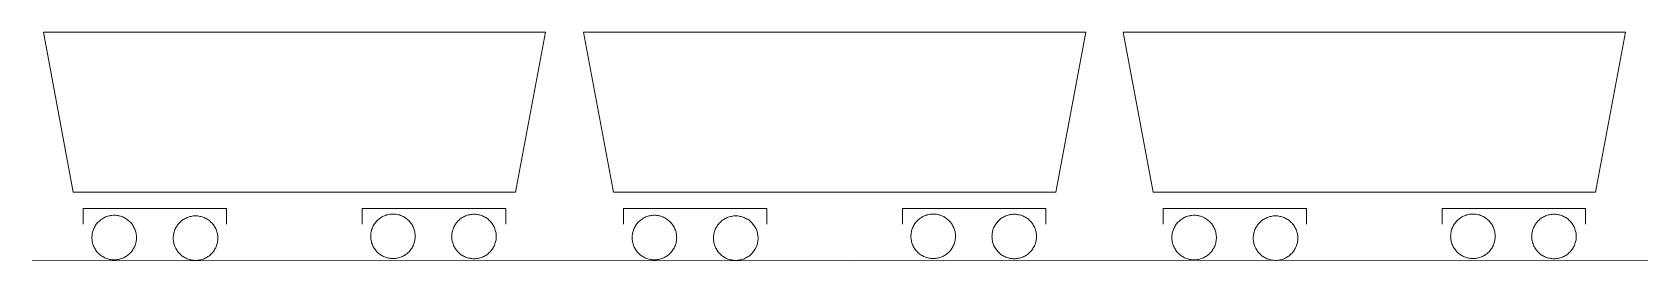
# Model space of a CAD drawing. Header units: inches. Extents: x -75 to 78, y -10 to 5.
# Drawn here: x -74.5 to -0.1, y -6.1 to 4.5 of the extents above; entities that cross this region are included whole.
import ezdxf

# ---------------------------------------------------------------- set-up
doc = ezdxf.new("R2010")
doc.units = ezdxf.units.IN
doc.header["$MEASUREMENT"] = 0
doc.layers.add('LEVEL_1', color=7, linetype='Continuous', lineweight=0)

msp = doc.modelspace()

# ---------------------------------------------------------------- linework, layer by layer
at = {"layer": 'LEVEL_1', "color": 5, "linetype": 'Continuous', "true_color": 0x0000ff}
for p, q in [((-74.02, 4.514), (-72.638, -2.899)), ((-50.782, 4.514), (-74.02, 4.514)), ((-50.782, 4.514), (-52.164, -2.899)), ((-49.02, 4.514), (-47.638, -2.899)), ((-25.782, 4.514), (-49.02, 4.514)), ((-25.782, 4.514), (-27.164, -2.899)), ((-24.043, 4.514), (-22.659, -2.899)), ((-0.803, 4.514), (-24.043, 4.514)), ((-0.803, 4.514), (-2.186, -2.899)), ((-52.164, -2.899), (-72.638, -2.899)), ((-27.164, -2.899), (-47.638, -2.899)), ((-2.186, -2.899), (-22.659, -2.899)), ((-72.177, -3.648), (-72.177, -4.378)), ((-65.539, -3.648), (-72.177, -3.648)), ((-65.539, -3.648), (-65.539, -4.378)), ((-59.263, -3.648), (-59.263, -4.378)), ((-59.263, -3.648), (-52.625, -3.648)), ((-52.625, -3.648), (-52.625, -4.378)), ((-47.177, -3.648), (-47.177, -4.378)), ((-40.539, -3.648), (-47.177, -3.648)), ((-40.539, -3.648), (-40.539, -4.378)), ((-34.263, -3.648), (-34.263, -4.378)), ((-34.263, -3.648), (-27.625, -3.648)), ((-27.625, -3.648), (-27.625, -4.378)), ((-22.199, -3.648), (-22.199, -4.378)), ((-15.561, -3.648), (-22.199, -3.648)), ((-15.561, -3.648), (-15.561, -4.378)), ((-9.284, -3.648), (-9.284, -4.378)), ((-9.284, -3.648), (-2.647, -3.648)), ((-2.647, -3.648), (-2.647, -4.378))]:
    msp.add_line(p, q, dxfattribs=at)
at = {"layer": 'LEVEL_1', "color": 3, "linetype": 'Continuous', "true_color": 0x00ff00}
msp.add_line((77.758, -6.007), (-74.539, -6.075), dxfattribs=at)
at = {"layer": 'LEVEL_1', "color": 5, "linetype": 'Continuous', "true_color": 0x0000ff}
for points in [[(-69.712, -4.996, 0), (-69.714, -4.946, 0), (-69.717, -4.895, 0), (-69.723, -4.845, 0), (-69.732, -4.795, 0), (-69.743, -4.746, 0), (-69.757, -4.697, 0), (-69.773, -4.649, 0), (-69.791, -4.602, 0), (-69.811, -4.556, 0), (-69.834, -4.51, 0), (-69.859, -4.466, 0), (-69.886, -4.424, 0), (-69.915, -4.382, 0), (-69.947, -4.342, 0), (-69.979, -4.304, 0), (-70.015, -4.267, 0), (-70.051, -4.233, 0), (-70.089, -4.2, 0), (-70.129, -4.169, 0), (-70.171, -4.139, 0), (-70.213, -4.112, 0), (-70.257, -4.087, 0), (-70.303, -4.065, 0), (-70.348, -4.044, 0), (-70.395, -4.026, 0), (-70.444, -4.01, 0), (-70.492, -3.997, 0), (-70.542, -3.986, 0), (-70.591, -3.977, 0), (-70.642, -3.97, 0), (-70.692, -3.967, 0), (-70.743, -3.966, 0), (-70.794, -3.967, 0), (-70.844, -3.97, 0), (-70.894, -3.977, 0), (-70.944, -3.986, 0), (-70.993, -3.997, 0), (-71.042, -4.01, 0), (-71.09, -4.026, 0), (-71.137, -4.044, 0), (-71.183, -4.065, 0), (-71.229, -4.087, 0), (-71.273, -4.112, 0), (-71.315, -4.139, 0), (-71.357, -4.169, 0), (-71.397, -4.2, 0), (-71.435, -4.233, 0), (-71.471, -4.267, 0), (-71.507, -4.304, 0), (-71.539, -4.342, 0), (-71.571, -4.382, 0), (-71.6, -4.424, 0), (-71.627, -4.466, 0), (-71.652, -4.51, 0), (-71.675, -4.556, 0), (-71.695, -4.602, 0), (-71.713, -4.649, 0), (-71.729, -4.697, 0), (-71.743, -4.746, 0), (-71.754, -4.795, 0), (-71.763, -4.845, 0), (-71.768, -4.895, 0), (-71.772, -4.946, 0), (-71.774, -4.996, 0), (-71.772, -5.046, 0), (-71.768, -5.098, 0), (-71.763, -5.147, 0), (-71.754, -5.198, 0), (-71.743, -5.246, 0), (-71.729, -5.295, 0), (-71.713, -5.343, 0), (-71.695, -5.39, 0), (-71.675, -5.437, 0), (-71.652, -5.482, 0), (-71.627, -5.526, 0), (-71.6, -5.569, 0), (-71.571, -5.61, 0), (-71.539, -5.65, 0), (-71.507, -5.688, 0), (-71.471, -5.725, 0), (-71.435, -5.76, 0), (-71.397, -5.793, 0), (-71.357, -5.824, 0), (-71.315, -5.853, 0), (-71.273, -5.88, 0), (-71.229, -5.905, 0), (-71.183, -5.928, 0), (-71.137, -5.948, 0), (-71.09, -5.966, 0), (-71.042, -5.982, 0), (-70.993, -5.996, 0), (-70.944, -6.007, 0), (-70.894, -6.015, 0), (-70.844, -6.022, 0), (-70.794, -6.026, 0), (-70.743, -6.026, 0), (-70.692, -6.026, 0), (-70.642, -6.022, 0), (-70.591, -6.015, 0), (-70.542, -6.007, 0), (-70.492, -5.996, 0), (-70.444, -5.982, 0), (-70.395, -5.966, 0), (-70.348, -5.948, 0), (-70.303, -5.928, 0), (-70.257, -5.905, 0), (-70.213, -5.88, 0), (-70.171, -5.853, 0), (-70.129, -5.824, 0), (-70.089, -5.793, 0), (-70.051, -5.76, 0), (-70.015, -5.725, 0), (-69.979, -5.688, 0), (-69.947, -5.65, 0), (-69.915, -5.61, 0), (-69.886, -5.569, 0), (-69.859, -5.526, 0), (-69.834, -5.482, 0), (-69.811, -5.437, 0), (-69.791, -5.39, 0), (-69.773, -5.343, 0), (-69.757, -5.295, 0), (-69.743, -5.246, 0), (-69.732, -5.198, 0), (-69.723, -5.147, 0), (-69.717, -5.098, 0), (-69.714, -5.046, 0), (-69.712, -4.996, 0)], [(-68.007, -5.024, 0), (-68.007, -5.074, 0), (-68.003, -5.125, 0), (-67.996, -5.175, 0), (-67.988, -5.225, 0), (-67.977, -5.274, 0), (-67.963, -5.323, 0), (-67.947, -5.371, 0), (-67.929, -5.418, 0), (-67.909, -5.465, 0), (-67.886, -5.51, 0), (-67.861, -5.554, 0), (-67.834, -5.597, 0), (-67.805, -5.638, 0), (-67.774, -5.678, 0), (-67.741, -5.716, 0), (-67.706, -5.753, 0), (-67.669, -5.788, 0), (-67.631, -5.821, 0), (-67.591, -5.852, 0), (-67.55, -5.881, 0), (-67.507, -5.908, 0), (-67.463, -5.933, 0), (-67.418, -5.956, 0), (-67.371, -5.976, 0), (-67.324, -5.994, 0), (-67.276, -6.01, 0), (-67.227, -6.024, 0), (-67.178, -6.034, 0), (-67.128, -6.043, 0), (-67.078, -6.05, 0), (-67.027, -6.054, 0), (-66.977, -6.054, 0), (-66.927, -6.054, 0), (-66.876, -6.05, 0), (-66.826, -6.043, 0), (-66.776, -6.034, 0), (-66.727, -6.024, 0), (-66.678, -6.01, 0), (-66.63, -5.994, 0), (-66.583, -5.976, 0), (-66.536, -5.956, 0), (-66.491, -5.933, 0), (-66.447, -5.908, 0), (-66.404, -5.881, 0), (-66.363, -5.852, 0), (-66.323, -5.821, 0), (-66.285, -5.788, 0), (-66.248, -5.753, 0), (-66.214, -5.716, 0), (-66.18, -5.678, 0), (-66.149, -5.638, 0), (-66.12, -5.597, 0), (-66.093, -5.554, 0), (-66.068, -5.51, 0), (-66.046, -5.465, 0), (-66.025, -5.418, 0), (-66.007, -5.371, 0), (-65.991, -5.323, 0), (-65.977, -5.274, 0), (-65.967, -5.225, 0), (-65.958, -5.175, 0), (-65.951, -5.125, 0), (-65.947, -5.074, 0), (-65.947, -5.024, 0), (-65.947, -4.974, 0), (-65.951, -4.923, 0), (-65.958, -4.873, 0), (-65.967, -4.823, 0), (-65.977, -4.774, 0), (-65.991, -4.725, 0), (-66.007, -4.677, 0), (-66.025, -4.63, 0), (-66.046, -4.583, 0), (-66.068, -4.538, 0), (-66.093, -4.494, 0), (-66.12, -4.451, 0), (-66.149, -4.41, 0), (-66.18, -4.37, 0), (-66.214, -4.332, 0), (-66.248, -4.295, 0), (-66.285, -4.261, 0), (-66.323, -4.227, 0), (-66.363, -4.197, 0), (-66.404, -4.167, 0), (-66.447, -4.14, 0), (-66.491, -4.115, 0), (-66.536, -4.093, 0), (-66.583, -4.072, 0), (-66.63, -4.054, 0), (-66.678, -4.038, 0), (-66.727, -4.025, 0), (-66.776, -4.014, 0), (-66.826, -4.005, 0), (-66.876, -3.998, 0), (-66.927, -3.995, 0), (-66.977, -3.994, 0), (-67.027, -3.995, 0), (-67.078, -3.998, 0), (-67.128, -4.005, 0), (-67.178, -4.014, 0), (-67.227, -4.025, 0), (-67.276, -4.038, 0), (-67.324, -4.054, 0), (-67.371, -4.072, 0), (-67.418, -4.093, 0), (-67.463, -4.115, 0), (-67.507, -4.14, 0), (-67.55, -4.167, 0), (-67.591, -4.197, 0), (-67.631, -4.227, 0), (-67.669, -4.261, 0), (-67.706, -4.295, 0), (-67.741, -4.332, 0), (-67.774, -4.37, 0), (-67.805, -4.41, 0), (-67.834, -4.451, 0), (-67.861, -4.494, 0), (-67.886, -4.538, 0), (-67.909, -4.583, 0), (-67.929, -4.63, 0), (-67.947, -4.677, 0), (-67.963, -4.725, 0), (-67.977, -4.774, 0), (-67.988, -4.823, 0), (-67.996, -4.873, 0), (-68.003, -4.923, 0), (-68.007, -4.974, 0), (-68.007, -5.024, 0)], [(-56.811, -4.938, 0), (-56.812, -4.887, 0), (-56.815, -4.837, 0), (-56.822, -4.786, 0), (-56.831, -4.737, 0), (-56.842, -4.687, 0), (-56.855, -4.638, 0), (-56.871, -4.59, 0), (-56.889, -4.543, 0), (-56.91, -4.498, 0), (-56.932, -4.452, 0), (-56.958, -4.408, 0), (-56.984, -4.366, 0), (-57.014, -4.324, 0), (-57.045, -4.284, 0), (-57.078, -4.246, 0), (-57.113, -4.209, 0), (-57.149, -4.174, 0), (-57.187, -4.142, 0), (-57.227, -4.11, 0), (-57.269, -4.081, 0), (-57.311, -4.054, 0), (-57.355, -4.029, 0), (-57.401, -4.006, 0), (-57.447, -3.986, 0), (-57.494, -3.968, 0), (-57.543, -3.952, 0), (-57.591, -3.938, 0), (-57.64, -3.927, 0), (-57.69, -3.918, 0), (-57.74, -3.912, 0), (-57.791, -3.909, 0), (-57.841, -3.907, 0), (-57.892, -3.909, 0), (-57.943, -3.912, 0), (-57.993, -3.918, 0), (-58.043, -3.927, 0), (-58.091, -3.938, 0), (-58.14, -3.952, 0), (-58.188, -3.968, 0), (-58.235, -3.986, 0), (-58.282, -4.006, 0), (-58.327, -4.029, 0), (-58.371, -4.054, 0), (-58.414, -4.081, 0), (-58.455, -4.11, 0), (-58.495, -4.142, 0), (-58.534, -4.174, 0), (-58.57, -4.209, 0), (-58.605, -4.246, 0), (-58.638, -4.284, 0), (-58.669, -4.324, 0), (-58.699, -4.366, 0), (-58.725, -4.408, 0), (-58.751, -4.452, 0), (-58.773, -4.498, 0), (-58.794, -4.543, 0), (-58.811, -4.59, 0), (-58.827, -4.638, 0), (-58.841, -4.687, 0), (-58.852, -4.737, 0), (-58.861, -4.786, 0), (-58.867, -4.837, 0), (-58.871, -4.887, 0), (-58.872, -4.938, 0), (-58.871, -4.989, 0), (-58.867, -5.039, 0), (-58.861, -5.089, 0), (-58.852, -5.139, 0), (-58.841, -5.188, 0), (-58.827, -5.237, 0), (-58.811, -5.285, 0), (-58.794, -5.332, 0), (-58.773, -5.378, 0), (-58.751, -5.424, 0), (-58.725, -5.468, 0), (-58.699, -5.51, 0), (-58.669, -5.552, 0), (-58.638, -5.591, 0), (-58.605, -5.63, 0), (-58.57, -5.666, 0), (-58.534, -5.702, 0), (-58.495, -5.734, 0), (-58.455, -5.766, 0), (-58.414, -5.794, 0), (-58.371, -5.822, 0), (-58.327, -5.846, 0), (-58.282, -5.87, 0), (-58.235, -5.89, 0), (-58.188, -5.908, 0), (-58.14, -5.924, 0), (-58.091, -5.938, 0), (-58.043, -5.949, 0), (-57.993, -5.957, 0), (-57.943, -5.963, 0), (-57.892, -5.967, 0), (-57.841, -5.968, 0), (-57.791, -5.967, 0), (-57.74, -5.963, 0), (-57.69, -5.957, 0), (-57.64, -5.949, 0), (-57.591, -5.938, 0), (-57.543, -5.924, 0), (-57.494, -5.908, 0), (-57.447, -5.89, 0), (-57.401, -5.87, 0), (-57.355, -5.846, 0), (-57.311, -5.822, 0), (-57.269, -5.794, 0), (-57.227, -5.766, 0), (-57.187, -5.734, 0), (-57.149, -5.702, 0), (-57.113, -5.666, 0), (-57.078, -5.63, 0), (-57.045, -5.591, 0), (-57.014, -5.552, 0), (-56.984, -5.51, 0), (-56.958, -5.468, 0), (-56.932, -5.424, 0), (-56.91, -5.378, 0), (-56.889, -5.332, 0), (-56.871, -5.285, 0), (-56.855, -5.237, 0), (-56.842, -5.188, 0), (-56.831, -5.139, 0), (-56.822, -5.089, 0), (-56.815, -5.039, 0), (-56.812, -4.989, 0), (-56.811, -4.938, 0)], [(-55.121, -4.947, 0), (-55.119, -4.998, 0), (-55.116, -5.049, 0), (-55.11, -5.098, 0), (-55.101, -5.149, 0), (-55.09, -5.198, 0), (-55.076, -5.246, 0), (-55.061, -5.294, 0), (-55.043, -5.342, 0), (-55.022, -5.388, 0), (-54.999, -5.433, 0), (-54.975, -5.478, 0), (-54.947, -5.52, 0), (-54.918, -5.562, 0), (-54.887, -5.601, 0), (-54.854, -5.639, 0), (-54.819, -5.676, 0), (-54.783, -5.711, 0), (-54.744, -5.744, 0), (-54.704, -5.775, 0), (-54.663, -5.804, 0), (-54.62, -5.831, 0), (-54.576, -5.856, 0), (-54.531, -5.879, 0), (-54.485, -5.899, 0), (-54.438, -5.918, 0), (-54.39, -5.934, 0), (-54.341, -5.947, 0), (-54.291, -5.958, 0), (-54.242, -5.966, 0), (-54.191, -5.973, 0), (-54.141, -5.977, 0), (-54.091, -5.978, 0), (-54.039, -5.977, 0), (-53.989, -5.973, 0), (-53.939, -5.966, 0), (-53.889, -5.958, 0), (-53.84, -5.947, 0), (-53.791, -5.934, 0), (-53.743, -5.918, 0), (-53.696, -5.899, 0), (-53.65, -5.879, 0), (-53.604, -5.856, 0), (-53.56, -5.831, 0), (-53.518, -5.804, 0), (-53.476, -5.775, 0), (-53.436, -5.744, 0), (-53.399, -5.711, 0), (-53.362, -5.676, 0), (-53.327, -5.639, 0), (-53.294, -5.601, 0), (-53.263, -5.562, 0), (-53.234, -5.52, 0), (-53.207, -5.478, 0), (-53.182, -5.433, 0), (-53.159, -5.388, 0), (-53.138, -5.342, 0), (-53.12, -5.294, 0), (-53.104, -5.246, 0), (-53.091, -5.198, 0), (-53.079, -5.149, 0), (-53.071, -5.098, 0), (-53.065, -5.049, 0), (-53.061, -4.998, 0), (-53.059, -4.947, 0), (-53.061, -4.897, 0), (-53.065, -4.846, 0), (-53.071, -4.796, 0), (-53.079, -4.746, 0), (-53.091, -4.697, 0), (-53.104, -4.648, 0), (-53.12, -4.6, 0), (-53.138, -4.553, 0), (-53.159, -4.507, 0), (-53.182, -4.462, 0), (-53.207, -4.418, 0), (-53.234, -4.375, 0), (-53.263, -4.334, 0), (-53.294, -4.294, 0), (-53.327, -4.255, 0), (-53.362, -4.218, 0), (-53.399, -4.184, 0), (-53.436, -4.151, 0), (-53.476, -4.12, 0), (-53.518, -4.09, 0), (-53.56, -4.063, 0), (-53.604, -4.038, 0), (-53.65, -4.016, 0), (-53.696, -3.995, 0), (-53.743, -3.977, 0), (-53.791, -3.962, 0), (-53.84, -3.948, 0), (-53.889, -3.937, 0), (-53.939, -3.928, 0), (-53.989, -3.922, 0), (-54.039, -3.918, 0), (-54.091, -3.917, 0), (-54.141, -3.918, 0), (-54.191, -3.922, 0), (-54.242, -3.928, 0), (-54.291, -3.937, 0), (-54.341, -3.948, 0), (-54.39, -3.962, 0), (-54.438, -3.977, 0), (-54.485, -3.995, 0), (-54.531, -4.016, 0), (-54.576, -4.038, 0), (-54.62, -4.063, 0), (-54.663, -4.09, 0), (-54.704, -4.12, 0), (-54.744, -4.151, 0), (-54.783, -4.184, 0), (-54.819, -4.218, 0), (-54.854, -4.255, 0), (-54.887, -4.294, 0), (-54.918, -4.334, 0), (-54.947, -4.375, 0), (-54.975, -4.418, 0), (-54.999, -4.462, 0), (-55.022, -4.507, 0), (-55.043, -4.553, 0), (-55.061, -4.6, 0), (-55.076, -4.648, 0), (-55.09, -4.697, 0), (-55.101, -4.746, 0), (-55.11, -4.796, 0), (-55.116, -4.846, 0), (-55.119, -4.897, 0), (-55.121, -4.947, 0)], [(-44.712, -4.996, 0), (-44.714, -4.946, 0), (-44.717, -4.895, 0), (-44.723, -4.845, 0), (-44.732, -4.795, 0), (-44.743, -4.746, 0), (-44.757, -4.697, 0), (-44.773, -4.649, 0), (-44.791, -4.602, 0), (-44.811, -4.556, 0), (-44.834, -4.51, 0), (-44.859, -4.466, 0), (-44.886, -4.424, 0), (-44.915, -4.382, 0), (-44.947, -4.342, 0), (-44.979, -4.304, 0), (-45.015, -4.267, 0), (-45.051, -4.233, 0), (-45.089, -4.2, 0), (-45.129, -4.169, 0), (-45.171, -4.139, 0), (-45.213, -4.112, 0), (-45.257, -4.087, 0), (-45.303, -4.065, 0), (-45.349, -4.044, 0), (-45.395, -4.026, 0), (-45.444, -4.01, 0), (-45.492, -3.997, 0), (-45.542, -3.986, 0), (-45.591, -3.977, 0), (-45.642, -3.97, 0), (-45.692, -3.967, 0), (-45.743, -3.966, 0), (-45.794, -3.967, 0), (-45.844, -3.97, 0), (-45.895, -3.977, 0), (-45.944, -3.986, 0), (-45.994, -3.997, 0), (-46.042, -4.01, 0), (-46.09, -4.026, 0), (-46.137, -4.044, 0), (-46.183, -4.065, 0), (-46.229, -4.087, 0), (-46.273, -4.112, 0), (-46.315, -4.139, 0), (-46.357, -4.169, 0), (-46.397, -4.2, 0), (-46.435, -4.233, 0), (-46.471, -4.267, 0), (-46.507, -4.304, 0), (-46.539, -4.342, 0), (-46.571, -4.382, 0), (-46.6, -4.424, 0), (-46.627, -4.466, 0), (-46.652, -4.51, 0), (-46.675, -4.556, 0), (-46.695, -4.602, 0), (-46.713, -4.649, 0), (-46.729, -4.697, 0), (-46.743, -4.746, 0), (-46.754, -4.795, 0), (-46.763, -4.845, 0), (-46.769, -4.895, 0), (-46.772, -4.946, 0), (-46.774, -4.996, 0), (-46.772, -5.046, 0), (-46.769, -5.098, 0), (-46.763, -5.147, 0), (-46.754, -5.198, 0), (-46.743, -5.246, 0), (-46.729, -5.295, 0), (-46.713, -5.343, 0), (-46.695, -5.39, 0), (-46.675, -5.437, 0), (-46.652, -5.482, 0), (-46.627, -5.526, 0), (-46.6, -5.569, 0), (-46.571, -5.61, 0), (-46.539, -5.65, 0), (-46.507, -5.688, 0), (-46.471, -5.725, 0), (-46.435, -5.76, 0), (-46.397, -5.793, 0), (-46.357, -5.824, 0), (-46.315, -5.853, 0), (-46.273, -5.88, 0), (-46.229, -5.905, 0), (-46.183, -5.928, 0), (-46.137, -5.948, 0), (-46.09, -5.966, 0), (-46.042, -5.982, 0), (-45.994, -5.996, 0), (-45.944, -6.007, 0), (-45.895, -6.015, 0), (-45.844, -6.022, 0), (-45.794, -6.026, 0), (-45.743, -6.026, 0), (-45.692, -6.026, 0), (-45.642, -6.022, 0), (-45.591, -6.015, 0), (-45.542, -6.007, 0), (-45.492, -5.996, 0), (-45.444, -5.982, 0), (-45.395, -5.966, 0), (-45.349, -5.948, 0), (-45.303, -5.928, 0), (-45.257, -5.905, 0), (-45.213, -5.88, 0), (-45.171, -5.853, 0), (-45.129, -5.824, 0), (-45.089, -5.793, 0), (-45.051, -5.76, 0), (-45.015, -5.725, 0), (-44.979, -5.688, 0), (-44.947, -5.65, 0), (-44.915, -5.61, 0), (-44.886, -5.569, 0), (-44.859, -5.526, 0), (-44.834, -5.482, 0), (-44.811, -5.437, 0), (-44.791, -5.39, 0), (-44.773, -5.343, 0), (-44.757, -5.295, 0), (-44.743, -5.246, 0), (-44.732, -5.198, 0), (-44.723, -5.147, 0), (-44.717, -5.098, 0), (-44.714, -5.046, 0), (-44.712, -4.996, 0)], [(-43.007, -5.024, 0), (-43.007, -5.074, 0), (-43.003, -5.125, 0), (-42.996, -5.175, 0), (-42.988, -5.225, 0), (-42.977, -5.274, 0), (-42.963, -5.323, 0), (-42.947, -5.371, 0), (-42.929, -5.418, 0), (-42.909, -5.465, 0), (-42.886, -5.51, 0), (-42.861, -5.554, 0), (-42.834, -5.597, 0), (-42.805, -5.638, 0), (-42.774, -5.678, 0), (-42.741, -5.716, 0), (-42.706, -5.753, 0), (-42.669, -5.788, 0), (-42.631, -5.821, 0), (-42.591, -5.852, 0), (-42.55, -5.881, 0), (-42.507, -5.908, 0), (-42.463, -5.933, 0), (-42.418, -5.956, 0), (-42.371, -5.976, 0), (-42.324, -5.994, 0), (-42.276, -6.01, 0), (-42.227, -6.024, 0), (-42.178, -6.034, 0), (-42.128, -6.043, 0), (-42.078, -6.05, 0), (-42.027, -6.054, 0), (-41.977, -6.054, 0), (-41.927, -6.054, 0), (-41.876, -6.05, 0), (-41.826, -6.043, 0), (-41.776, -6.034, 0), (-41.727, -6.024, 0), (-41.678, -6.01, 0), (-41.63, -5.994, 0), (-41.583, -5.976, 0), (-41.536, -5.956, 0), (-41.491, -5.933, 0), (-41.447, -5.908, 0), (-41.404, -5.881, 0), (-41.363, -5.852, 0), (-41.323, -5.821, 0), (-41.285, -5.788, 0), (-41.248, -5.753, 0), (-41.214, -5.716, 0), (-41.18, -5.678, 0), (-41.149, -5.638, 0), (-41.12, -5.597, 0), (-41.093, -5.554, 0), (-41.068, -5.51, 0), (-41.046, -5.465, 0), (-41.025, -5.418, 0), (-41.007, -5.371, 0), (-40.991, -5.323, 0), (-40.978, -5.274, 0), (-40.967, -5.225, 0), (-40.958, -5.175, 0), (-40.951, -5.125, 0), (-40.947, -5.074, 0), (-40.947, -5.024, 0), (-40.947, -4.974, 0), (-40.951, -4.923, 0), (-40.958, -4.873, 0), (-40.967, -4.823, 0), (-40.978, -4.774, 0), (-40.991, -4.725, 0), (-41.007, -4.677, 0), (-41.025, -4.63, 0), (-41.046, -4.583, 0), (-41.068, -4.538, 0), (-41.093, -4.494, 0), (-41.12, -4.451, 0), (-41.149, -4.41, 0), (-41.18, -4.37, 0), (-41.214, -4.332, 0), (-41.248, -4.295, 0), (-41.285, -4.261, 0), (-41.323, -4.227, 0), (-41.363, -4.197, 0), (-41.404, -4.167, 0), (-41.447, -4.14, 0), (-41.491, -4.115, 0), (-41.536, -4.093, 0), (-41.583, -4.072, 0), (-41.63, -4.054, 0), (-41.678, -4.038, 0), (-41.727, -4.025, 0), (-41.776, -4.014, 0), (-41.826, -4.005, 0), (-41.876, -3.998, 0), (-41.927, -3.995, 0), (-41.977, -3.994, 0), (-42.027, -3.995, 0), (-42.078, -3.998, 0), (-42.128, -4.005, 0), (-42.178, -4.014, 0), (-42.227, -4.025, 0), (-42.276, -4.038, 0), (-42.324, -4.054, 0), (-42.371, -4.072, 0), (-42.418, -4.093, 0), (-42.463, -4.115, 0), (-42.507, -4.14, 0), (-42.55, -4.167, 0), (-42.591, -4.197, 0), (-42.631, -4.227, 0), (-42.669, -4.261, 0), (-42.706, -4.295, 0), (-42.741, -4.332, 0), (-42.774, -4.37, 0), (-42.805, -4.41, 0), (-42.834, -4.451, 0), (-42.861, -4.494, 0), (-42.886, -4.538, 0), (-42.909, -4.583, 0), (-42.929, -4.63, 0), (-42.947, -4.677, 0), (-42.963, -4.725, 0), (-42.977, -4.774, 0), (-42.988, -4.823, 0), (-42.996, -4.873, 0), (-43.003, -4.923, 0), (-43.007, -4.974, 0), (-43.007, -5.024, 0)], [(-31.811, -4.938, 0), (-31.812, -4.887, 0), (-31.815, -4.837, 0), (-31.822, -4.786, 0), (-31.831, -4.737, 0), (-31.842, -4.687, 0), (-31.855, -4.638, 0), (-31.871, -4.59, 0), (-31.889, -4.543, 0), (-31.91, -4.498, 0), (-31.932, -4.452, 0), (-31.958, -4.408, 0), (-31.984, -4.366, 0), (-32.014, -4.324, 0), (-32.045, -4.284, 0), (-32.078, -4.246, 0), (-32.113, -4.209, 0), (-32.149, -4.174, 0), (-32.187, -4.142, 0), (-32.227, -4.11, 0), (-32.269, -4.081, 0), (-32.311, -4.054, 0), (-32.355, -4.029, 0), (-32.401, -4.006, 0), (-32.447, -3.986, 0), (-32.495, -3.968, 0), (-32.543, -3.952, 0), (-32.591, -3.938, 0), (-32.64, -3.927, 0), (-32.69, -3.918, 0), (-32.74, -3.912, 0), (-32.791, -3.909, 0), (-32.842, -3.907, 0), (-32.892, -3.909, 0), (-32.943, -3.912, 0), (-32.993, -3.918, 0), (-33.043, -3.927, 0), (-33.092, -3.938, 0), (-33.14, -3.952, 0), (-33.189, -3.968, 0), (-33.236, -3.986, 0), (-33.282, -4.006, 0), (-33.327, -4.029, 0), (-33.371, -4.054, 0), (-33.414, -4.081, 0), (-33.455, -4.11, 0), (-33.495, -4.142, 0), (-33.534, -4.174, 0), (-33.57, -4.209, 0), (-33.605, -4.246, 0), (-33.638, -4.284, 0), (-33.669, -4.324, 0), (-33.699, -4.366, 0), (-33.725, -4.408, 0), (-33.751, -4.452, 0), (-33.773, -4.498, 0), (-33.794, -4.543, 0), (-33.811, -4.59, 0), (-33.827, -4.638, 0), (-33.841, -4.687, 0), (-33.852, -4.737, 0), (-33.861, -4.786, 0), (-33.867, -4.837, 0), (-33.871, -4.887, 0), (-33.872, -4.938, 0), (-33.871, -4.989, 0), (-33.867, -5.039, 0), (-33.861, -5.089, 0), (-33.852, -5.139, 0), (-33.841, -5.188, 0), (-33.827, -5.237, 0), (-33.811, -5.285, 0), (-33.794, -5.332, 0), (-33.773, -5.378, 0), (-33.751, -5.424, 0), (-33.725, -5.468, 0), (-33.699, -5.51, 0), (-33.669, -5.552, 0), (-33.638, -5.591, 0), (-33.605, -5.63, 0), (-33.57, -5.666, 0), (-33.534, -5.702, 0), (-33.495, -5.734, 0), (-33.455, -5.766, 0), (-33.414, -5.794, 0), (-33.371, -5.822, 0), (-33.327, -5.846, 0), (-33.282, -5.87, 0), (-33.236, -5.89, 0), (-33.189, -5.908, 0), (-33.14, -5.924, 0), (-33.092, -5.938, 0), (-33.043, -5.949, 0), (-32.993, -5.957, 0), (-32.943, -5.963, 0), (-32.892, -5.967, 0), (-32.842, -5.968, 0), (-32.791, -5.967, 0), (-32.74, -5.963, 0), (-32.69, -5.957, 0), (-32.64, -5.949, 0), (-32.591, -5.938, 0), (-32.543, -5.924, 0), (-32.495, -5.908, 0), (-32.447, -5.89, 0), (-32.401, -5.87, 0), (-32.355, -5.846, 0), (-32.311, -5.822, 0), (-32.269, -5.794, 0), (-32.227, -5.766, 0), (-32.187, -5.734, 0), (-32.149, -5.702, 0), (-32.113, -5.666, 0), (-32.078, -5.63, 0), (-32.045, -5.591, 0), (-32.014, -5.552, 0), (-31.984, -5.51, 0), (-31.958, -5.468, 0), (-31.932, -5.424, 0), (-31.91, -5.378, 0), (-31.889, -5.332, 0), (-31.871, -5.285, 0), (-31.855, -5.237, 0), (-31.842, -5.188, 0), (-31.831, -5.139, 0), (-31.822, -5.089, 0), (-31.815, -5.039, 0), (-31.812, -4.989, 0), (-31.811, -4.938, 0)], [(-30.121, -4.947, 0), (-30.119, -4.998, 0), (-30.116, -5.049, 0), (-30.11, -5.098, 0), (-30.101, -5.149, 0), (-30.09, -5.198, 0), (-30.076, -5.246, 0), (-30.061, -5.294, 0), (-30.043, -5.342, 0), (-30.022, -5.388, 0), (-29.999, -5.433, 0), (-29.975, -5.478, 0), (-29.947, -5.52, 0), (-29.918, -5.562, 0), (-29.887, -5.601, 0), (-29.854, -5.639, 0), (-29.819, -5.676, 0), (-29.783, -5.711, 0), (-29.744, -5.744, 0), (-29.704, -5.775, 0), (-29.663, -5.804, 0), (-29.62, -5.831, 0), (-29.576, -5.856, 0), (-29.531, -5.879, 0), (-29.485, -5.899, 0), (-29.438, -5.918, 0), (-29.39, -5.934, 0), (-29.341, -5.947, 0), (-29.291, -5.958, 0), (-29.242, -5.966, 0), (-29.191, -5.973, 0), (-29.141, -5.977, 0), (-29.091, -5.978, 0), (-29.039, -5.977, 0), (-28.989, -5.973, 0), (-28.939, -5.966, 0), (-28.889, -5.958, 0), (-28.84, -5.947, 0), (-28.791, -5.934, 0), (-28.743, -5.918, 0), (-28.696, -5.899, 0), (-28.65, -5.879, 0), (-28.604, -5.856, 0), (-28.56, -5.831, 0), (-28.518, -5.804, 0), (-28.476, -5.775, 0), (-28.436, -5.744, 0), (-28.399, -5.711, 0), (-28.362, -5.676, 0), (-28.327, -5.639, 0), (-28.294, -5.601, 0), (-28.263, -5.562, 0), (-28.234, -5.52, 0), (-28.207, -5.478, 0), (-28.182, -5.433, 0), (-28.159, -5.388, 0), (-28.139, -5.342, 0), (-28.12, -5.294, 0), (-28.104, -5.246, 0), (-28.091, -5.198, 0), (-28.079, -5.149, 0), (-28.071, -5.098, 0), (-28.065, -5.049, 0), (-28.061, -4.998, 0), (-28.059, -4.947, 0), (-28.061, -4.897, 0), (-28.065, -4.846, 0), (-28.071, -4.796, 0), (-28.079, -4.746, 0), (-28.091, -4.697, 0), (-28.104, -4.648, 0), (-28.12, -4.6, 0), (-28.139, -4.553, 0), (-28.159, -4.507, 0), (-28.182, -4.462, 0), (-28.207, -4.418, 0), (-28.234, -4.375, 0), (-28.263, -4.334, 0), (-28.294, -4.294, 0), (-28.327, -4.255, 0), (-28.362, -4.218, 0), (-28.399, -4.184, 0), (-28.436, -4.151, 0), (-28.476, -4.12, 0), (-28.518, -4.09, 0), (-28.56, -4.063, 0), (-28.604, -4.038, 0), (-28.65, -4.016, 0), (-28.696, -3.995, 0), (-28.743, -3.977, 0), (-28.791, -3.962, 0), (-28.84, -3.948, 0), (-28.889, -3.937, 0), (-28.939, -3.928, 0), (-28.989, -3.922, 0), (-29.039, -3.918, 0), (-29.091, -3.917, 0), (-29.141, -3.918, 0), (-29.191, -3.922, 0), (-29.242, -3.928, 0), (-29.291, -3.937, 0), (-29.341, -3.948, 0), (-29.39, -3.962, 0), (-29.438, -3.977, 0), (-29.485, -3.995, 0), (-29.531, -4.016, 0), (-29.576, -4.038, 0), (-29.62, -4.063, 0), (-29.663, -4.09, 0), (-29.704, -4.12, 0), (-29.744, -4.151, 0), (-29.783, -4.184, 0), (-29.819, -4.218, 0), (-29.854, -4.255, 0), (-29.887, -4.294, 0), (-29.918, -4.334, 0), (-29.947, -4.375, 0), (-29.975, -4.418, 0), (-29.999, -4.462, 0), (-30.022, -4.507, 0), (-30.043, -4.553, 0), (-30.061, -4.6, 0), (-30.076, -4.648, 0), (-30.09, -4.697, 0), (-30.101, -4.746, 0), (-30.11, -4.796, 0), (-30.116, -4.846, 0), (-30.119, -4.897, 0), (-30.121, -4.947, 0)], [(-19.734, -4.996, 0), (-19.735, -4.946, 0), (-19.739, -4.895, 0), (-19.745, -4.845, 0), (-19.754, -4.795, 0), (-19.765, -4.746, 0), (-19.779, -4.697, 0), (-19.795, -4.649, 0), (-19.813, -4.602, 0), (-19.833, -4.556, 0), (-19.856, -4.51, 0), (-19.881, -4.466, 0), (-19.908, -4.424, 0), (-19.937, -4.382, 0), (-19.968, -4.342, 0), (-20.001, -4.304, 0), (-20.036, -4.267, 0), (-20.073, -4.233, 0), (-20.111, -4.2, 0), (-20.151, -4.169, 0), (-20.192, -4.139, 0), (-20.235, -4.112, 0), (-20.279, -4.087, 0), (-20.324, -4.065, 0), (-20.371, -4.044, 0), (-20.418, -4.026, 0), (-20.466, -4.01, 0), (-20.515, -3.997, 0), (-20.563, -3.986, 0), (-20.614, -3.977, 0), (-20.663, -3.97, 0), (-20.715, -3.967, 0), (-20.765, -3.966, 0), (-20.815, -3.967, 0), (-20.866, -3.97, 0), (-20.916, -3.977, 0), (-20.966, -3.986, 0), (-21.015, -3.997, 0), (-21.064, -4.01, 0), (-21.112, -4.026, 0), (-21.159, -4.044, 0), (-21.206, -4.065, 0), (-21.251, -4.087, 0), (-21.295, -4.112, 0), (-21.337, -4.139, 0), (-21.379, -4.169, 0), (-21.419, -4.2, 0), (-21.457, -4.233, 0), (-21.494, -4.267, 0), (-21.528, -4.304, 0), (-21.562, -4.342, 0), (-21.592, -4.382, 0), (-21.622, -4.424, 0), (-21.649, -4.466, 0), (-21.674, -4.51, 0), (-21.696, -4.556, 0), (-21.717, -4.602, 0), (-21.735, -4.649, 0), (-21.751, -4.697, 0), (-21.764, -4.746, 0), (-21.775, -4.795, 0), (-21.784, -4.845, 0), (-21.791, -4.895, 0), (-21.794, -4.946, 0), (-21.795, -4.996, 0), (-21.794, -5.046, 0), (-21.791, -5.098, 0), (-21.784, -5.147, 0), (-21.775, -5.198, 0), (-21.764, -5.246, 0), (-21.751, -5.295, 0), (-21.735, -5.343, 0), (-21.717, -5.39, 0), (-21.696, -5.437, 0), (-21.674, -5.482, 0), (-21.649, -5.526, 0), (-21.622, -5.569, 0), (-21.592, -5.61, 0), (-21.562, -5.65, 0), (-21.528, -5.688, 0), (-21.494, -5.725, 0), (-21.457, -5.76, 0), (-21.419, -5.793, 0), (-21.379, -5.824, 0), (-21.337, -5.853, 0), (-21.295, -5.88, 0), (-21.251, -5.905, 0), (-21.206, -5.928, 0), (-21.159, -5.948, 0), (-21.112, -5.966, 0), (-21.064, -5.982, 0), (-21.015, -5.996, 0), (-20.966, -6.007, 0), (-20.916, -6.015, 0), (-20.866, -6.022, 0), (-20.815, -6.026, 0), (-20.765, -6.026, 0), (-20.715, -6.026, 0), (-20.663, -6.022, 0), (-20.614, -6.015, 0), (-20.563, -6.007, 0), (-20.515, -5.996, 0), (-20.466, -5.982, 0), (-20.418, -5.966, 0), (-20.371, -5.948, 0), (-20.324, -5.928, 0), (-20.279, -5.905, 0), (-20.235, -5.88, 0), (-20.192, -5.853, 0), (-20.151, -5.824, 0), (-20.111, -5.793, 0), (-20.073, -5.76, 0), (-20.036, -5.725, 0), (-20.001, -5.688, 0), (-19.968, -5.65, 0), (-19.937, -5.61, 0), (-19.908, -5.569, 0), (-19.881, -5.526, 0), (-19.856, -5.482, 0), (-19.833, -5.437, 0), (-19.813, -5.39, 0), (-19.795, -5.343, 0), (-19.779, -5.295, 0), (-19.765, -5.246, 0), (-19.754, -5.198, 0), (-19.745, -5.147, 0), (-19.739, -5.098, 0), (-19.735, -5.046, 0), (-19.734, -4.996, 0)], [(-18.03, -5.024, 0), (-18.028, -5.074, 0), (-18.024, -5.125, 0), (-18.019, -5.175, 0), (-18.01, -5.225, 0), (-17.999, -5.274, 0), (-17.985, -5.323, 0), (-17.969, -5.371, 0), (-17.951, -5.418, 0), (-17.931, -5.465, 0), (-17.908, -5.51, 0), (-17.883, -5.554, 0), (-17.856, -5.597, 0), (-17.827, -5.638, 0), (-17.795, -5.678, 0), (-17.763, -5.716, 0), (-17.727, -5.753, 0), (-17.691, -5.788, 0), (-17.653, -5.821, 0), (-17.613, -5.852, 0), (-17.571, -5.881, 0), (-17.529, -5.908, 0), (-17.485, -5.933, 0), (-17.439, -5.956, 0), (-17.393, -5.976, 0), (-17.346, -5.994, 0), (-17.298, -6.01, 0), (-17.249, -6.024, 0), (-17.2, -6.034, 0), (-17.15, -6.043, 0), (-17.1, -6.05, 0), (-17.05, -6.054, 0), (-16.999, -6.054, 0), (-16.948, -6.054, 0), (-16.898, -6.05, 0), (-16.847, -6.043, 0), (-16.798, -6.034, 0), (-16.748, -6.024, 0), (-16.699, -6.01, 0), (-16.651, -5.994, 0), (-16.604, -5.976, 0), (-16.559, -5.956, 0), (-16.513, -5.933, 0), (-16.469, -5.908, 0), (-16.427, -5.881, 0), (-16.385, -5.852, 0), (-16.345, -5.821, 0), (-16.307, -5.788, 0), (-16.27, -5.753, 0), (-16.235, -5.716, 0), (-16.203, -5.678, 0), (-16.171, -5.638, 0), (-16.142, -5.597, 0), (-16.115, -5.554, 0), (-16.09, -5.51, 0), (-16.067, -5.465, 0), (-16.047, -5.418, 0), (-16.028, -5.371, 0), (-16.013, -5.323, 0), (-15.999, -5.274, 0), (-15.988, -5.225, 0), (-15.979, -5.175, 0), (-15.973, -5.125, 0), (-15.97, -5.074, 0), (-15.968, -5.024, 0), (-15.97, -4.974, 0), (-15.973, -4.923, 0), (-15.979, -4.873, 0), (-15.988, -4.823, 0), (-15.999, -4.774, 0), (-16.013, -4.725, 0), (-16.028, -4.677, 0), (-16.047, -4.63, 0), (-16.067, -4.583, 0), (-16.09, -4.538, 0), (-16.115, -4.494, 0), (-16.142, -4.451, 0), (-16.171, -4.41, 0), (-16.203, -4.37, 0), (-16.235, -4.332, 0), (-16.27, -4.295, 0), (-16.307, -4.261, 0), (-16.345, -4.227, 0), (-16.385, -4.197, 0), (-16.427, -4.167, 0), (-16.469, -4.14, 0), (-16.513, -4.115, 0), (-16.559, -4.093, 0), (-16.604, -4.072, 0), (-16.651, -4.054, 0), (-16.699, -4.038, 0), (-16.748, -4.025, 0), (-16.798, -4.014, 0), (-16.847, -4.005, 0), (-16.898, -3.998, 0), (-16.948, -3.995, 0), (-16.999, -3.994, 0), (-17.05, -3.995, 0), (-17.1, -3.998, 0), (-17.15, -4.005, 0), (-17.2, -4.014, 0), (-17.249, -4.025, 0), (-17.298, -4.038, 0), (-17.346, -4.054, 0), (-17.393, -4.072, 0), (-17.439, -4.093, 0), (-17.485, -4.115, 0), (-17.529, -4.14, 0), (-17.571, -4.167, 0), (-17.613, -4.197, 0), (-17.653, -4.227, 0), (-17.691, -4.261, 0), (-17.727, -4.295, 0), (-17.763, -4.332, 0), (-17.795, -4.37, 0), (-17.827, -4.41, 0), (-17.856, -4.451, 0), (-17.883, -4.494, 0), (-17.908, -4.538, 0), (-17.931, -4.583, 0), (-17.951, -4.63, 0), (-17.969, -4.677, 0), (-17.985, -4.725, 0), (-17.999, -4.774, 0), (-18.01, -4.823, 0), (-18.019, -4.873, 0), (-18.024, -4.923, 0), (-18.028, -4.974, 0), (-18.03, -5.024, 0)], [(-6.833, -4.938, 0), (-6.834, -4.887, 0), (-6.838, -4.837, 0), (-6.843, -4.786, 0), (-6.852, -4.737, 0), (-6.863, -4.687, 0), (-6.877, -4.638, 0), (-6.893, -4.59, 0), (-6.911, -4.543, 0), (-6.931, -4.498, 0), (-6.955, -4.452, 0), (-6.979, -4.408, 0), (-7.007, -4.366, 0), (-7.035, -4.324, 0), (-7.067, -4.284, 0), (-7.099, -4.246, 0), (-7.135, -4.209, 0), (-7.171, -4.174, 0), (-7.209, -4.142, 0), (-7.249, -4.11, 0), (-7.291, -4.081, 0), (-7.333, -4.054, 0), (-7.377, -4.029, 0), (-7.423, -4.006, 0), (-7.469, -3.986, 0), (-7.516, -3.968, 0), (-7.564, -3.952, 0), (-7.613, -3.938, 0), (-7.662, -3.927, 0), (-7.712, -3.918, 0), (-7.762, -3.912, 0), (-7.813, -3.909, 0), (-7.863, -3.907, 0), (-7.914, -3.909, 0), (-7.964, -3.912, 0), (-8.015, -3.918, 0), (-8.064, -3.927, 0), (-8.114, -3.938, 0), (-8.163, -3.952, 0), (-8.211, -3.968, 0), (-8.258, -3.986, 0), (-8.304, -4.006, 0), (-8.349, -4.029, 0), (-8.393, -4.054, 0), (-8.435, -4.081, 0), (-8.477, -4.11, 0), (-8.517, -4.142, 0), (-8.555, -4.174, 0), (-8.592, -4.209, 0), (-8.627, -4.246, 0), (-8.66, -4.284, 0), (-8.691, -4.324, 0), (-8.72, -4.366, 0), (-8.747, -4.408, 0), (-8.772, -4.452, 0), (-8.795, -4.498, 0), (-8.815, -4.543, 0), (-8.834, -4.59, 0), (-8.85, -4.638, 0), (-8.863, -4.687, 0), (-8.874, -4.737, 0), (-8.883, -4.786, 0), (-8.889, -4.837, 0), (-8.892, -4.887, 0), (-8.894, -4.938, 0), (-8.892, -4.989, 0), (-8.889, -5.039, 0), (-8.883, -5.089, 0), (-8.874, -5.139, 0), (-8.863, -5.188, 0), (-8.85, -5.237, 0), (-8.834, -5.285, 0), (-8.815, -5.332, 0), (-8.795, -5.378, 0), (-8.772, -5.424, 0), (-8.747, -5.468, 0), (-8.72, -5.51, 0), (-8.691, -5.552, 0), (-8.66, -5.591, 0), (-8.627, -5.63, 0), (-8.592, -5.666, 0), (-8.555, -5.702, 0), (-8.517, -5.734, 0), (-8.477, -5.766, 0), (-8.435, -5.794, 0), (-8.393, -5.822, 0), (-8.349, -5.846, 0), (-8.304, -5.87, 0), (-8.258, -5.89, 0), (-8.211, -5.908, 0), (-8.163, -5.924, 0), (-8.114, -5.938, 0), (-8.064, -5.949, 0), (-8.015, -5.957, 0), (-7.964, -5.963, 0), (-7.914, -5.967, 0), (-7.863, -5.968, 0), (-7.813, -5.967, 0), (-7.762, -5.963, 0), (-7.712, -5.957, 0), (-7.662, -5.949, 0), (-7.613, -5.938, 0), (-7.564, -5.924, 0), (-7.516, -5.908, 0), (-7.469, -5.89, 0), (-7.423, -5.87, 0), (-7.377, -5.846, 0), (-7.333, -5.822, 0), (-7.291, -5.794, 0), (-7.249, -5.766, 0), (-7.209, -5.734, 0), (-7.171, -5.702, 0), (-7.135, -5.666, 0), (-7.099, -5.63, 0), (-7.067, -5.591, 0), (-7.035, -5.552, 0), (-7.007, -5.51, 0), (-6.979, -5.468, 0), (-6.955, -5.424, 0), (-6.931, -5.378, 0), (-6.911, -5.332, 0), (-6.893, -5.285, 0), (-6.877, -5.237, 0), (-6.863, -5.188, 0), (-6.852, -5.139, 0), (-6.843, -5.089, 0), (-6.838, -5.039, 0), (-6.834, -4.989, 0), (-6.833, -4.938, 0)], [(-5.143, -4.947, 0), (-5.142, -4.998, 0), (-5.138, -5.049, 0), (-5.131, -5.098, 0), (-5.123, -5.149, 0), (-5.112, -5.198, 0), (-5.099, -5.246, 0), (-5.083, -5.294, 0), (-5.064, -5.342, 0), (-5.043, -5.388, 0), (-5.021, -5.433, 0), (-4.996, -5.478, 0), (-4.969, -5.52, 0), (-4.94, -5.562, 0), (-4.909, -5.601, 0), (-4.875, -5.639, 0), (-4.841, -5.676, 0), (-4.804, -5.711, 0), (-4.766, -5.744, 0), (-4.726, -5.775, 0), (-4.685, -5.804, 0), (-4.642, -5.831, 0), (-4.598, -5.856, 0), (-4.553, -5.879, 0), (-4.507, -5.899, 0), (-4.459, -5.918, 0), (-4.411, -5.934, 0), (-4.363, -5.947, 0), (-4.313, -5.958, 0), (-4.263, -5.966, 0), (-4.213, -5.973, 0), (-4.163, -5.977, 0), (-4.112, -5.978, 0), (-4.062, -5.977, 0), (-4.011, -5.973, 0), (-3.961, -5.966, 0), (-3.911, -5.958, 0), (-3.862, -5.947, 0), (-3.813, -5.934, 0), (-3.765, -5.918, 0), (-3.718, -5.899, 0), (-3.671, -5.879, 0), (-3.627, -5.856, 0), (-3.583, -5.831, 0), (-3.539, -5.804, 0), (-3.499, -5.775, 0), (-3.459, -5.744, 0), (-3.42, -5.711, 0), (-3.383, -5.676, 0), (-3.348, -5.639, 0), (-3.315, -5.601, 0), (-3.284, -5.562, 0), (-3.255, -5.52, 0), (-3.228, -5.478, 0), (-3.203, -5.433, 0), (-3.18, -5.388, 0), (-3.16, -5.342, 0), (-3.142, -5.294, 0), (-3.126, -5.246, 0), (-3.112, -5.198, 0), (-3.101, -5.149, 0), (-3.093, -5.098, 0), (-3.087, -5.049, 0), (-3.083, -4.998, 0), (-3.082, -4.947, 0), (-3.083, -4.897, 0), (-3.087, -4.846, 0), (-3.093, -4.796, 0), (-3.101, -4.746, 0), (-3.112, -4.697, 0), (-3.126, -4.648, 0), (-3.142, -4.6, 0), (-3.16, -4.553, 0), (-3.18, -4.507, 0), (-3.203, -4.462, 0), (-3.228, -4.418, 0), (-3.255, -4.375, 0), (-3.284, -4.334, 0), (-3.315, -4.294, 0), (-3.348, -4.255, 0), (-3.383, -4.218, 0), (-3.42, -4.184, 0), (-3.459, -4.151, 0), (-3.499, -4.12, 0), (-3.539, -4.09, 0), (-3.583, -4.063, 0), (-3.627, -4.038, 0), (-3.671, -4.016, 0), (-3.718, -3.995, 0), (-3.765, -3.977, 0), (-3.813, -3.962, 0), (-3.862, -3.948, 0), (-3.911, -3.937, 0), (-3.961, -3.928, 0), (-4.011, -3.922, 0), (-4.062, -3.918, 0), (-4.112, -3.917, 0), (-4.163, -3.918, 0), (-4.213, -3.922, 0), (-4.263, -3.928, 0), (-4.313, -3.937, 0), (-4.363, -3.948, 0), (-4.411, -3.962, 0), (-4.459, -3.977, 0), (-4.507, -3.995, 0), (-4.553, -4.016, 0), (-4.598, -4.038, 0), (-4.642, -4.063, 0), (-4.685, -4.09, 0), (-4.726, -4.12, 0), (-4.766, -4.151, 0), (-4.804, -4.184, 0), (-4.841, -4.218, 0), (-4.875, -4.255, 0), (-4.909, -4.294, 0), (-4.94, -4.334, 0), (-4.969, -4.375, 0), (-4.996, -4.418, 0), (-5.021, -4.462, 0), (-5.043, -4.507, 0), (-5.064, -4.553, 0), (-5.083, -4.6, 0), (-5.099, -4.648, 0), (-5.112, -4.697, 0), (-5.123, -4.746, 0), (-5.131, -4.796, 0), (-5.138, -4.846, 0), (-5.142, -4.897, 0), (-5.143, -4.947, 0)]]:
    msp.add_polyline3d(points, dxfattribs=at)

doc.saveas('drawing.dxf')
